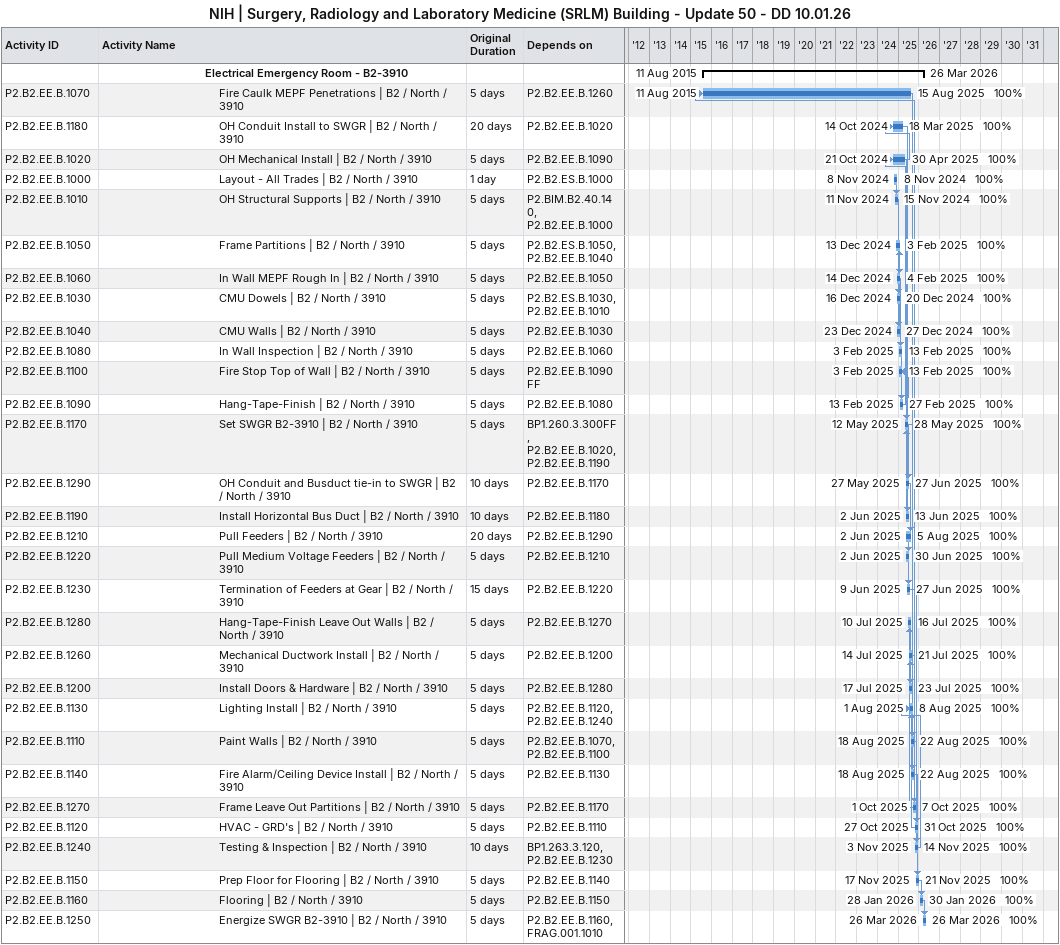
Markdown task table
NIH | Surgery, Radiology and Laboratory Medicine (SRLM) Building - Update 50 - DD 10.01.26

| ID | Level | Task | Original duration | Start | Finish | Predecessors | % complete |
|---|---|---|---|---|---|---|---|
|  | 8 | **Electrical Emergency Room - B2-3910** |  | 2015-08-11 | 2026-03-26 |  |  |
| P2.B2.EE.B.1070 | 9 | Fire Caulk MEPF Penetrations \| B2 / North / 3910 | 5d | 2015-08-11 | 2025-08-15 | P2.B2.EE.B.1260 | 100 |
| P2.B2.EE.B.1180 | 9 | OH Conduit Install to SWGR \| B2 / North / 3910 | 20d | 2024-10-14 | 2025-03-18 | P2.B2.EE.B.1020 | 100 |
| P2.B2.EE.B.1020 | 9 | OH Mechanical Install \| B2 / North / 3910 | 5d | 2024-10-21 | 2025-04-30 | P2.B2.EE.B.1090 | 100 |
| P2.B2.EE.B.1000 | 9 | Layout - All Trades \| B2 / North / 3910 | 1d | 2024-11-08 | 2024-11-08 | P2.B2.ES.B.1000 | 100 |
| P2.B2.EE.B.1010 | 9 | OH Structural Supports \| B2 / North / 3910 | 5d | 2024-11-11 | 2024-11-15 | P2.BIM.B2.40.140, P2.B2.EE.B.1000 | 100 |
| P2.B2.EE.B.1050 | 9 | Frame Partitions \| B2 / North / 3910 | 5d | 2024-12-13 | 2025-02-03 | P2.B2.ES.B.1050, P2.B2.EE.B.1040 | 100 |
| P2.B2.EE.B.1060 | 9 | In Wall MEPF Rough In \| B2 / North / 3910 | 5d | 2024-12-14 | 2025-02-04 | P2.B2.EE.B.1050 | 100 |
| P2.B2.EE.B.1030 | 9 | CMU Dowels \| B2 / North / 3910 | 5d | 2024-12-16 | 2024-12-20 | P2.B2.ES.B.1030, P2.B2.EE.B.1010 | 100 |
| P2.B2.EE.B.1040 | 9 | CMU Walls \| B2 / North / 3910 | 5d | 2024-12-23 | 2024-12-27 | P2.B2.EE.B.1030 | 100 |
| P2.B2.EE.B.1080 | 9 | In Wall Inspection \| B2 / North / 3910 | 5d | 2025-02-03 | 2025-02-13 | P2.B2.EE.B.1060 | 100 |
| P2.B2.EE.B.1100 | 9 | Fire Stop Top of Wall \| B2 / North / 3910 | 5d | 2025-02-03 | 2025-02-13 | P2.B2.EE.B.1090FF | 100 |
| P2.B2.EE.B.1090 | 9 | Hang-Tape-Finish \| B2 / North / 3910 | 5d | 2025-02-13 | 2025-02-27 | P2.B2.EE.B.1080 | 100 |
| P2.B2.EE.B.1170 | 9 | Set SWGR B2-3910 \| B2 / North / 3910 | 5d | 2025-05-12 | 2025-05-28 | BP1.260.3.300FF, P2.B2.EE.B.1020, P2.B2.EE.B.1190 | 100 |
| P2.B2.EE.B.1290 | 9 | OH Conduit and Busduct tie-in to SWGR \| B2 / North / 3910 | 10d | 2025-05-27 | 2025-06-27 | P2.B2.EE.B.1170 | 100 |
| P2.B2.EE.B.1190 | 9 | Install Horizontal Bus Duct \| B2 / North / 3910 | 10d | 2025-06-02 | 2025-06-13 | P2.B2.EE.B.1180 | 100 |
| P2.B2.EE.B.1210 | 9 | Pull Feeders \| B2 / North / 3910 | 20d | 2025-06-02 | 2025-08-05 | P2.B2.EE.B.1290 | 100 |
| P2.B2.EE.B.1220 | 9 | Pull Medium Voltage Feeders \| B2 / North / 3910 | 5d | 2025-06-02 | 2025-06-30 | P2.B2.EE.B.1210 | 100 |
| P2.B2.EE.B.1230 | 9 | Termination of Feeders at Gear \| B2 / North / 3910 | 15d | 2025-06-09 | 2025-06-27 | P2.B2.EE.B.1220 | 100 |
| P2.B2.EE.B.1280 | 9 | Hang-Tape-Finish Leave Out Walls \| B2 / North / 3910 | 5d | 2025-07-10 | 2025-07-16 | P2.B2.EE.B.1270 | 100 |
| P2.B2.EE.B.1260 | 9 | Mechanical Ductwork Install \| B2 / North / 3910 | 5d | 2025-07-14 | 2025-07-21 | P2.B2.EE.B.1200 | 100 |
| P2.B2.EE.B.1200 | 9 | Install Doors & Hardware \| B2 / North / 3910 | 5d | 2025-07-17 | 2025-07-23 | P2.B2.EE.B.1280 | 100 |
| P2.B2.EE.B.1130 | 9 | Lighting Install \| B2 / North / 3910 | 5d | 2025-08-01 | 2025-08-08 | P2.B2.EE.B.1120, P2.B2.EE.B.1240 | 100 |
| P2.B2.EE.B.1110 | 9 | Paint Walls \| B2 / North / 3910 | 5d | 2025-08-18 | 2025-08-22 | P2.B2.EE.B.1070, P2.B2.EE.B.1100 | 100 |
| P2.B2.EE.B.1140 | 9 | Fire Alarm/Ceiling Device Install \| B2 / North / 3910 | 5d | 2025-08-18 | 2025-08-22 | P2.B2.EE.B.1130 | 100 |
| P2.B2.EE.B.1270 | 9 | Frame Leave Out Partitions \| B2 / North / 3910 | 5d | 2025-10-01 | 2025-10-07 | P2.B2.EE.B.1170 | 100 |
| P2.B2.EE.B.1120 | 9 | HVAC - GRD's \| B2 / North / 3910 | 5d | 2025-10-27 | 2025-10-31 | P2.B2.EE.B.1110 | 100 |
| P2.B2.EE.B.1240 | 9 | Testing & Inspection \| B2 / North / 3910 | 10d | 2025-11-03 | 2025-11-14 | BP1.263.3.120, P2.B2.EE.B.1230 | 100 |
| P2.B2.EE.B.1150 | 9 | Prep Floor for Flooring \| B2 / North / 3910 | 5d | 2025-11-17 | 2025-11-21 | P2.B2.EE.B.1140 | 100 |
| P2.B2.EE.B.1160 | 9 | Flooring \| B2 / North / 3910 | 5d | 2026-01-28 | 2026-01-30 | P2.B2.EE.B.1150 | 100 |
| P2.B2.EE.B.1250 | 9 | Energize SWGR B2-3910 \| B2 / North / 3910 | 5d | 2026-03-26 | 2026-03-26 | P2.B2.EE.B.1160, FRAG.001.1010 | 100 |
